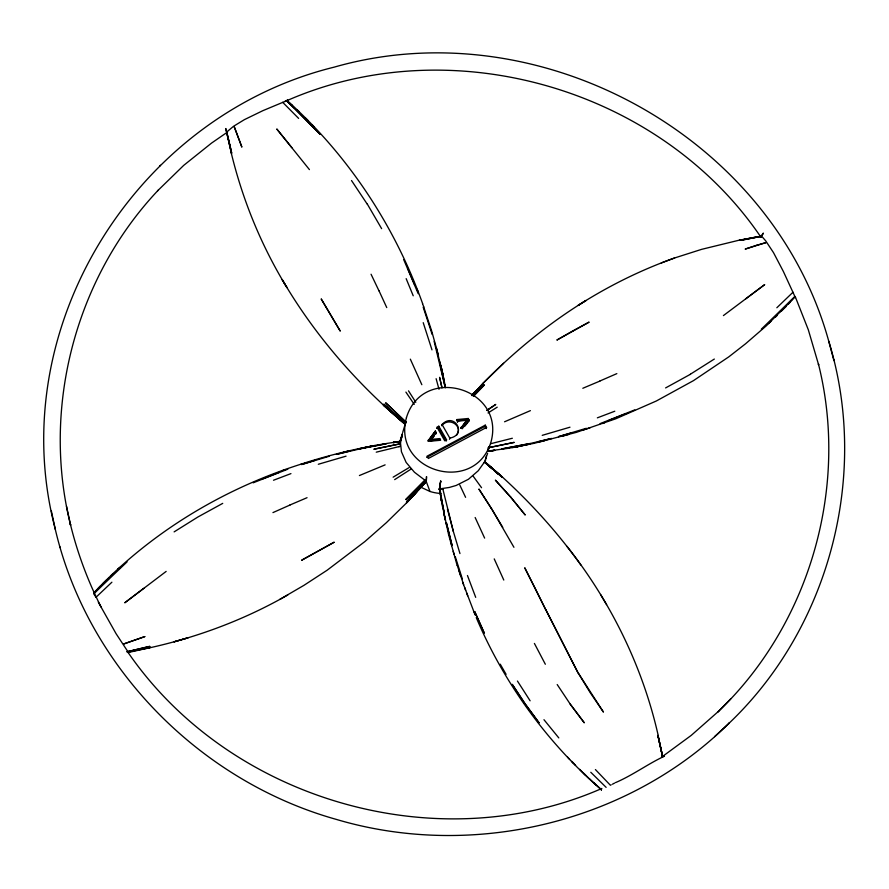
<?xml version="1.0" encoding="UTF-8"?>
<svg xmlns="http://www.w3.org/2000/svg" width="889" height="889" viewBox="0 0 889 889"><rect width="100%" height="100%" fill="white"/><g stroke="black" fill="none" stroke-linecap="round" stroke-linejoin="round"><path stroke-width="1.33" d="M426.309 481.427L426.531 476.615L426.264 481.56L406.862 502.618L386.415 522.643L364.834 541.601L327.141 570.216L303.982 585.318L279.768 599.419M400.161 443.844L402.439 434.41L400.317 441.455C367.879 445.867 335.831 453.112 304.616 462.958M440.344 494.595L439.477 488.883L440.722 481.016L439.422 488.928L439.855 491.684M440.433 494.551L441.411 500.274L439.499 488.928L440.722 481.016M399.817 441.755L402.273 433.699M730.714 698.876L717.945 711.922L718.656 711.2C809.979 623.545 849.262 486.65 818.413 363.89L818.636 364.879L808.312 329.775L795.266 296.693L766.274 325.863L745.538 343.799L728.802 356.856L693.476 380.636L656.326 400.995L615.733 418.797L576.25 432.398L534.033 443.344L509.03 448.212L487.672 451.101M795.266 296.693L795.444 297.604M405.306 424.009L405.862 421.642M405.195 424.131L405.829 421.686M485.061 461.98L485.672 459.657M227.562 131.972L226.462 132.55L227.262 132.117M226.606 132.272L225.773 128.538L226.628 132.072L233.607 126.249L244.453 119.615L262.9 110.658L287.147 100.535C451.656 28.47 660.194 88.656 761.006 237.296M435.388 431.032L428.065 440.944L435.388 431.032L436.321 432.665L435.977 433.876L435.043 432.243M430.721 439.477L430.365 440.7L439.344 439.788L439.699 438.577L430.721 439.477L436.321 432.665M446.578 439.822L446.234 441.044L438.455 427.42L438.799 426.209L436.966 427.187L444.744 440.8L446.578 439.822L438.799 426.209M449.467 439.31L449.812 438.099C467.636 434.843 454.401 411.54 442.033 424.475L441.689 425.698C449.001 416.497 463.447 425.942 456.546 435.266M468.77 421.253L469.114 420.041L468.225 418.497L456.89 419.564L456.546 420.775L467.881 419.708L468.77 421.253L464.903 426.109M457.479 422.408L457.824 421.197L456.89 419.564M466.747 420.264L460.858 428.32L466.747 420.264L457.824 421.197M467.881 419.708L468.225 418.497M486.55 427.42L486.205 428.609L484.916 426.342L485.25 425.153L427.042 456.201L428.331 458.468L486.55 427.42L485.25 425.153M405.817 422.753L405.428 423.608L383.992 404.239L405.428 423.608M287.647 99.912L284.802 101.557M402.439 434.41L400.283 441.422L393.294 442.422L400.339 441.366L401.439 451.756L406.14 462.424L414.441 472.237L426.287 481.26M402.673 432.554L404.806 425.453M487.605 453.39L484.294 462.636M226.606 132.15L227.406 132.028M469.114 420.041L462.158 428.776L461.202 427.109M431.165 439.722L434.377 435.832M93.901 593.608L100.701 586.629M761.195 236.885L763.395 233.118L760.884 236.474L762.329 236.952L765.729 240.908L773.508 252.654L783.398 271.534L795.177 297.126L794.877 296.548L761.328 329.174M158.286 190.124C75.332 277.835 41.305 407.995 70.587 525.11L70.364 524.121C77.365 552.814 87.722 580.661 101.079 607.009M423.997 483.605L418.63 489.528L426.264 481.56L429.976 491.473A43.039 41.816 16 0 0 440.966 493.473M472.103 395.372L483.149 383.359L472.137 395.216M406.862 502.618L426.264 481.56M471.87 395.561L482.938 383.592L471.903 395.438M416.841 491.561L406.629 502.529L416.874 491.661M472.292 395.427L483.383 383.537L472.292 395.327M478.426 389.015L472.881 394.927L478.404 388.993M418.741 489.695L426.22 481.594L425.264 481.549M787.843 303.949L794.877 296.548M94.112 592.507C150.474 532.644 222.972 488.861 301.227 464.102M406.406 502.329L415.896 492.484M792.143 299.426L779.264 312.461M473.848 395.761L484.449 384.859L473.315 396.361M788.132 304.349L790.277 302.127M829.015 342.165L828.748 341.198C772.041 135.561 538.223 8.679 334.22 67.131C135.495 115.97 2.978 328.819 55.096 528.444L55.318 529.433C87.622 667.606 200.214 781.253 336.275 819.391C471.748 859.607 627.59 823.425 728.558 723.713L729.269 723.001L714.6 736.625M728.558 723.713C829.715 627.801 869.764 474.382 828.748 341.198L833.904 360.556L833.682 359.567M157.531 190.868L183.734 165.354L211.571 143.073L225.828 133.228M159.731 165.999L160.442 165.287M405.873 499.529L425.009 480.171L405.84 499.418M98.323 588.251L100.457 586.107M781.709 310.85L786.032 306.594M106.824 579.772L102.524 583.951M109.28 578.117L93.945 593.452L127.083 561.881M503.541 363.257L482.971 383.359C513.886 351.8 548.335 323.607 586.007 300.482L578.094 305.449C608.376 286.069 640.791 270 674.673 257.943L701.61 249.353L739.248 240.163M776.842 307.75L792.988 292.237M775.175 317.384L777.375 315.262M111.114 575.55L113.292 573.472M111.892 582.206L95.823 597.43M718.656 711.2L691.197 735.414L661.538 757.195M442.133 489.028L439.422 488.95L439.988 491.606L439.422 488.928L439.944 491.639L439.499 488.906L449.323 487.45L456.168 485.461L468.436 479.271L478.282 470.714L484.705 461.702L502.407 477.126L484.649 461.669L502.474 477.415L500.496 475.693M143.851 588.296L124.749 602.798L166.154 571.416M745.682 298.848L764.718 284.591L723.413 315.584M662.016 756.772L664.45 756.206C648.659 763.44 632.423 775.43 615.599 782.576M486.85 410.44L495.773 404.417L487.105 410.262M394.66 479.616L411.196 468.992L410.718 469.303M690.397 374.202L714.334 359.045M488.039 412.952L497.207 407.173M174.122 531.878L197.991 516.942L222.728 503.374M393.127 477.171L408.996 467.647M614.655 783.042L612.454 784.209M287.836 594.93C244.997 619.489 198.291 637.024 150.108 647.714M665.605 387.926L690.442 374.28M436.621 428.398L438.455 427.42M426.698 457.391L484.916 426.342M611.188 784.82L610.387 785.243L595.419 769.563M272.956 512.597L289.981 505.03M599.864 381.025L616.844 373.624M504.563 421.775L530.4 410.64M289.947 504.996L307.049 497.696M600.075 423.631L634.768 409.885M253.165 482.816L287.836 469.181M582.817 388.271L599.886 381.081M359.412 475.537L385.115 464.869M626.189 413.552L608.854 420.419M261.744 479.193L279.057 472.392M601.886 788.454C437.399 860.563 229.773 800.244 128.116 652.526L127.427 651.67M273.512 480.238L290.947 473.615M597.352 417.841L614.788 411.218M661.338 262.933L674.673 257.943M602.564 423.486L604.742 422.697M283.113 470.314L285.28 469.548M590.04 427.82L583.128 430.02M301.127 464.058L304.705 463.013M315.417 460.213L301.56 464.547L329.408 456.201M586.34 428.287L558.492 436.632L572.483 432.621M287.158 100.479L292.503 105.324M318.318 464.269L346.065 456.157M542.223 435.343L569.971 427.198M562.248 436.243L569.227 434.277M490.817 443.689L512.342 438.255M398.805 446.667L400.394 446.278L376.247 452.179M343.221 452.279L350.333 450.612M350.544 450.879L336.42 454.379L364.779 447.756L386.248 443.767L357.656 449.312M537.367 441.933L551.48 438.455L530.277 443.511L501.696 448.934L530.255 443.478M544.646 440.688L537.534 442.333M357.422 449.134L375.236 445.456M530.4 443.967L512.609 447.578M360.967 448.345L371.691 446.145L368.09 446.867M132.339 651.004L127.972 651.781L150.085 647.192L127.972 651.781L116.081 633.701L100.046 605.242M516.176 446.945L519.743 446.189L516.153 446.767M487.961 447.823L514.209 442.378L488.85 447.623M526.855 444.767L519.743 446.067M740.57 240.363L756.75 237.185M740.581 240.363L761.006 236.418L757.817 236.996M756.984 236.885L739.37 240.23L761.228 236.163M400.306 441.366L393.26 442.422M491.028 450.823L494.628 450.323L487.617 451.39L489.439 446.4L487.65 451.301M491.072 450.923L487.617 451.39L491.072 450.923L487.628 451.379L489.439 446.4L487.572 451.423L494.64 450.39M429.976 491.473L419.897 486.761M127.816 652.048L149.974 647.681L128.116 652.526L126.827 651.626L128.049 651.881M601.497 789.688L594.397 783.22M600.742 789.321L601.386 789.832L601.353 789.088L601.386 789.843C547.413 742.793 504.119 683.552 476.248 617.566M286.814 100.935L294.159 107.825M487.761 464.469L484.672 461.836L498.518 473.959M383.326 405.073L405.162 424.264C356.489 383.348 314.25 334.52 282.157 279.546L286.958 287.614C261.566 246.153 242.853 200.703 231.373 153.464M502.107 477.171L490.439 466.825L502.041 477.182M491.784 468.536L484.527 462.091L492.317 468.981M494.295 470.737L498.229 474.237M299.215 111.781L292.381 105.347M502.563 477.215C531.589 503.719 558.036 533.044 580.895 565.037M385.804 402.973L406.106 422.253L385.893 402.906M596.508 785.254L590.029 779.275M590.785 772.274L606.131 787.365M579.672 769.341L583.617 773.374M589.94 779.342L583.706 773.319L585.695 775.319M296.915 109.614C353.411 163.154 396.416 230.418 422.631 303.638M305.76 118.293L307.938 120.493M298.637 118.404L282.669 102.302M573.694 763.362L571.716 761.328L575.583 765.407M312.195 124.982L314.284 127.227L312.228 124.982M567.593 757.128L569.682 759.384M543.968 719.701L558.803 737.914M291.87 147.674L276.768 128.983L309.428 169.61M570.149 704.099L584.306 722.824L570.193 704.066L557.203 684.552M566.926 546.313C610.699 601.675 642.658 666.494 658.193 735.436M481.549 487.728L473.259 476.293M405.906 392.105L414.252 404.373M351.522 180.534L367.279 204.203M478.993 489.228L491.084 507.997L479.038 489.194M517.442 681.041L530.111 700.788M408.507 390.849L415.808 402.284M502.752 527.377L491.128 507.975L513.931 547.291M600.542 594.474L606.587 604.609M367.368 204.159L381.625 228.651M500.251 664.194L506.085 674.329M442.033 424.475L449.812 438.099M439.699 438.577L440.655 440.255L429.298 441.277L428.409 439.722M99.879 604.965L98.301 602.064M93.756 593.608L95.045 596.008M534.411 643.436L545.335 664.25M371.057 274.234L379.003 290.87M459.791 484.994L465.592 497.329M379.047 290.859L386.748 307.583M475.148 517.52L484.627 538.101M403.684 259.577L418.219 293.692M494.228 558.892L503.785 580.05M410.34 359.156L421.842 384.704M407.54 268.034L414.796 285.08M475.093 614.844L462.591 582.128M406.162 278.657L413.218 295.781M474.137 612.021L475.237 614.71M417.063 289.203L417.897 291.336M467.458 575.516L475.704 597.352M466.658 593.007L467.67 595.752M422.519 303.627L423.82 306.994M464.68 587.507L465.647 590.274M463.669 584.762L457.268 565.382M423.72 306.983L431.654 330.919L438.366 355.078M423.186 307.183L432.165 334.475M460.835 576.494L459.024 570.894M462.313 578.839L455.257 556.636M423.22 322.663L431.976 349.866M457.157 565.504L448.578 534.567L442.466 505.952M459.957 553.569L453.323 531.366L442.733 488.572L442.922 489.394M434.143 341.354L445.289 387.715M453.201 551.291L453.99 554.158M436.121 378.692L438.999 389.271M59.985 546.835L60.252 547.802M436.443 348.11L443.955 379.503M447.445 509.041L453.29 531.389M450.99 542.823L451.723 545.657M439.944 362.101L441.644 369.057L440.811 365.579M446.045 523.043L446.723 525.899M443.233 376.014L442.411 372.524L445.356 386.493M442.466 372.435L441.655 368.991L443.178 375.969M227.673 135.973L231.673 153.041L226.762 131.872M439.644 362.123L445.222 387.515M441.955 387.626L439.577 377.336L441.989 387.804M443.6 511.642L444.222 514.475M66.486 506.23L70.587 525.11M51.34 510.897L55.318 529.433M442.411 506.052L440.855 497.451L441.911 503.141M440.966 497.318L441.477 500.163M439.988 489.228L441.844 500.029M439.499 488.917L439.911 491.606M486.327 456.09A43.05 41.827 16 0 1 485.972 458.491M406.451 417.608C391.66 471.603 474.726 495.573 490.984 442C505.774 387.993 422.708 364.034 406.451 417.608M426.164 481.16L406.873 502.052L426.164 481.16M426.053 481.049L406.729 501.563L426.053 481.049M770.663 321.518L768.418 323.563L770.685 321.585M120.004 567.438L117.781 569.427L120.004 567.438M572.872 330.897L556.858 340.065L589.129 322.107L572.872 330.897M334.053 542.268L301.804 560.137L334.053 542.268M144.785 636.602L123.627 643.992L144.785 636.602M756.295 245.375L745.171 249.087L766.074 242.575L756.295 245.375M187.868 637.846L174.155 641.791L187.868 637.846M135.861 649.659L127.849 651.57L149.785 646.359L135.861 649.659M400.283 443.8L374.047 449.178L400.283 443.8M400.028 441.577L393.427 442.6L400.028 441.577M405.362 423.809L383.603 404.584L405.362 423.809M405.228 424.297L383.559 405.117L405.228 424.297M289.692 103.435L286.914 100.846L320.107 134.261L289.692 103.435M510.775 497.195L495.384 480.138L510.731 497.207L525.232 515.009L510.775 497.195M539.012 722.757L525.11 703.899L512.208 684.308L525.11 703.888L539.012 722.757M603.309 711.9L590.129 692.542L577.928 672.529L603.309 711.9M340.131 330.908L321.285 299.093L340.131 330.908M577.883 672.551L545.735 609.598L577.883 672.551M535.267 588.562L524.732 567.771L545.69 609.621L535.267 588.562M484.227 632.979L474.726 611.621L484.227 632.979M241.797 146.907L234.229 126.716L241.797 146.907M452.079 545.424L446.4 522.799L452.079 545.424M445.433 520.254L444.156 514.587L445.433 520.254M231.507 153.508L226.639 132.294L231.507 153.508M661.649 752.427L657.96 735.759L662.472 756.328L661.649 752.427M661.705 752.216L658.004 735.359L662.461 756.228L661.705 752.216M443.922 511.419L441.7 500.018L443.922 511.419"/></g></svg>
